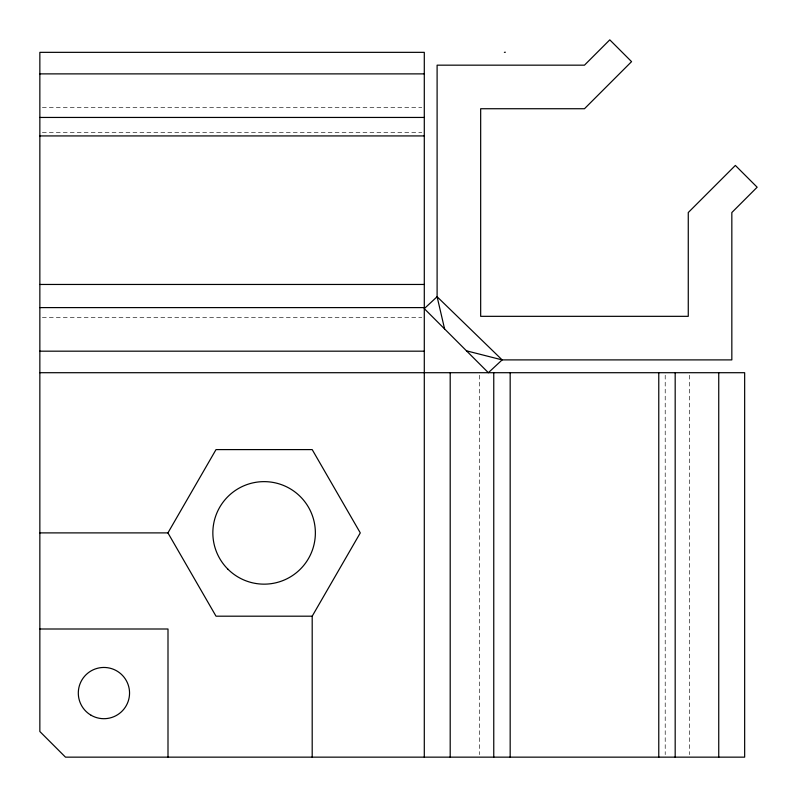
<?xml version="1.0" encoding="UTF-8"?>
<svg xmlns="http://www.w3.org/2000/svg" width="797" height="797" viewBox="0 0 797 797"><rect width="100%" height="100%" fill="white"/><g stroke="black" fill="none" stroke-linecap="round" stroke-linejoin="round"><path stroke-width="0.6" stroke-dasharray="3.98 2.99" d="M42.341 107.505L421.802 107.505M42.341 132.441L421.802 132.441M42.341 317.555L421.802 317.555M689.554 375.198L689.554 754.659M665.206 375.198L665.206 754.659M479.395 375.198L479.395 754.659"/><path stroke-width="1.2" d="M39.85 532.894L167.928 532.894L216.017 449.598L312.195 449.598L360.284 532.894L312.195 616.191L312.195 757.15M504.381 52.343L505.358 52.223M39.85 73.882L424.293 73.882M39.85 117.448L424.293 117.448M39.85 135.928L424.293 135.928M39.85 284.459L424.293 284.459M39.85 307.602L424.293 307.602M39.85 351.178L424.293 351.178M39.85 372.707L744.657 372.707L744.657 757.15L65.484 757.15L39.85 731.516L39.85 52.343L424.293 52.343L424.293 757.15M312.195 616.191L216.017 616.191L167.928 532.894M39.85 629.002L167.998 629.002L167.998 757.15M466.474 350.829L502.14 359.895L731.835 359.895L731.835 212.53L757.15 187.215L735.362 165.437L688.269 212.53L688.269 316.329L480.671 316.329L480.671 108.731L584.47 108.731L631.563 61.638L609.785 39.85L584.47 65.165L437.105 65.165L437.105 296.723L444.596 328.952M718.745 372.707L718.745 757.15M675.179 372.707L675.179 757.15M658.77 372.707L658.77 757.15M510.17 372.707L510.17 757.15M493.761 372.707L493.761 757.15M450.195 372.707L450.195 757.15M437.105 296.723L424.293 308.638L488.362 372.707L502.14 359.895L437.105 296.723M227.862 569.138A51.257 51.257 0 0 0 313.62 546.164A51.257 51.257 0 0 0 250.836 483.38A51.257 51.257 0 0 0 227.862 569.138M91.107 715.268A25.634 25.634 0 0 0 129.552 693.081A25.634 25.634 0 0 0 91.107 670.885A25.634 25.634 0 0 0 91.107 715.268"/></g></svg>
